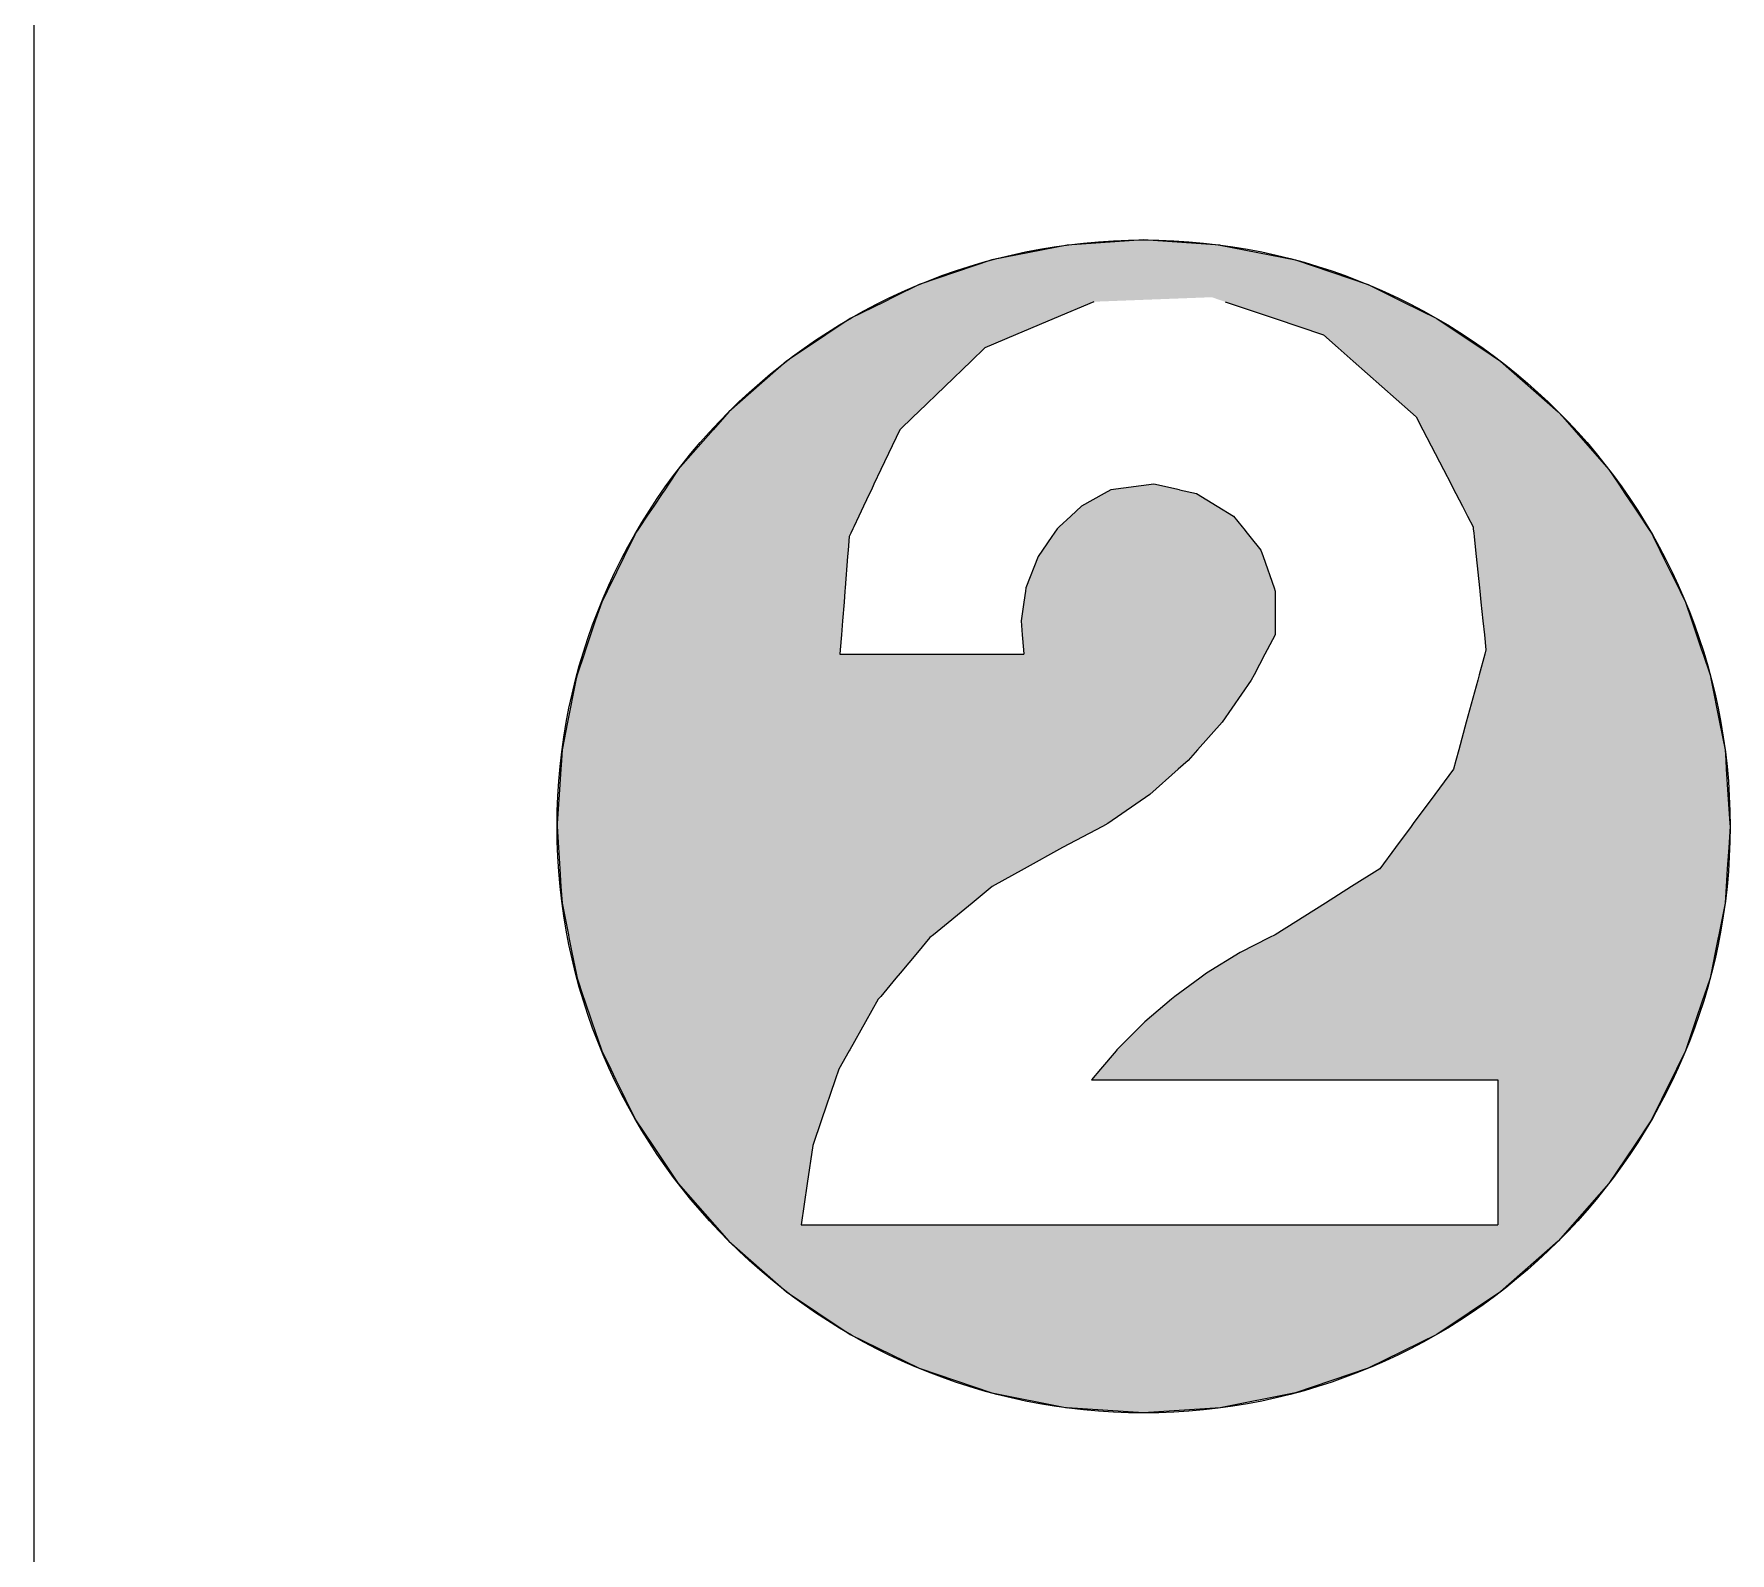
# Model space of a CAD drawing. Extents: x 2558 to 85222, y -662 to 28852.
# Drawn here: x 46371 to 46919, y 7991 to 8482 of the extents above; entities that cross this region are included whole.
import ezdxf

# ---------------------------------------------------------------- set-up
doc = ezdxf.new("R2010")
doc.units = 0
doc.header["$MEASUREMENT"] = 0
doc.layers.get('0').update_dxf_attribs({"linetype": 'CONTINUOUS'})
doc.layers.add('TABLE', color=7, linetype='CONTINUOUS')

# ---------------------------------------------------------------- blocks, each defined once
blk = doc.blocks.new('RCSTD3_DETAIL_OUTLINE')
at = {"layer": 'TABLE'}
blk.add_line((676.399227, 4109.025399), (676.399227, 553.083584), dxfattribs=at)
at = {"layer": 'TABLE', "color": 2, "linetype": 'CONTINUOUS'}
for p, q in [((1010.107574, 3098.031705), (985.801807, 3093.196988)), ((1034.836458, 3099.652522), (1010.107574, 3098.031705)), ((1059.565343, 3098.031705), (1034.836458, 3099.652522)), ((1059.565343, 3098.031705), (1083.87111, 3093.196988)), ((985.801807, 3093.196988), (962.335037, 3085.231093)), ((1083.87111, 3093.196988), (1107.33788, 3085.231093)), ((962.335037, 3085.231093), (954.09406, 3081.167092)), ((1107.33788, 3085.231093), (1115.578857, 3081.167092)), ((951.129214, 3079.704992), (940.108787, 3074.270319)), ((954.09406, 3081.167092), (951.129214, 3079.704992)), ((1018.718799, 3079.704992), (1005.925038, 3074.270319)), ((1061.179492, 3079.704992), (1077.307323, 3074.270319)), ((1115.578857, 3081.167092), (1118.543702, 3079.704992)), ((1118.543702, 3079.704992), (1129.56413, 3074.270319)), ((940.108787, 3074.270319), (932.198209, 3068.98464)), ((1005.925038, 3074.270319), (993.482025, 3068.98464)), ((1077.307323, 3074.270319), (1092.993001, 3068.98464)), ((1129.56413, 3074.270319), (1137.474708, 3068.98464)), ((932.198209, 3068.98464), (925.919388, 3064.789266)), ((993.482025, 3068.98464), (983.605698, 3064.789266)), ((1092.993001, 3068.98464), (1097.739785, 3064.789266)), ((1137.474708, 3068.98464), (1143.753529, 3064.789266)), ((925.919388, 3064.789266), (919.503353, 3060.502208)), ((983.605698, 3064.789266), (979.140546, 3060.502208)), ((1097.739785, 3064.789266), (1102.590303, 3060.502208)), ((1143.753529, 3064.789266), (1150.169564, 3060.502208)), ((919.503353, 3060.502208), (900.8713, 3044.162336)), ((979.140546, 3060.502208), (962.121878, 3044.162336)), ((1102.590303, 3060.502208), (1121.07777, 3044.162336)), ((1150.169564, 3060.502208), (1168.801617, 3044.162336)), ((899.429009, 3042.517718), (895.789505, 3038.367659)), ((900.8713, 3044.162336), (899.429009, 3042.517718)), ((960.408938, 3042.517718), (956.086477, 3038.367659)), ((962.121878, 3044.162336), (960.408938, 3042.517718)), ((1121.07777, 3044.162336), (1122.938545, 3042.517718)), ((1122.938545, 3042.517718), (1125.078067, 3038.367659)), ((1168.801617, 3044.162336), (1170.243908, 3042.517718)), ((1170.243908, 3042.517718), (1173.883412, 3038.367659)), ((895.789505, 3038.367659), (884.531429, 3025.530284)), ((956.086477, 3038.367659), (950.005447, 3025.530284)), ((1125.078067, 3038.367659), (1131.696247, 3025.530284)), ((1173.883412, 3038.367659), (1185.141488, 3025.530284)), ((884.531429, 3025.530284), (881.344647, 3020.760928)), ((950.005447, 3025.530284), (947.746215, 3020.760928)), ((1131.696247, 3025.530284), (1134.155041, 3020.760928)), ((1185.141488, 3025.530284), (1188.32827, 3020.760928)), ((880.157769, 3018.98464), (879.356143, 3017.784922)), ((881.344647, 3020.760928), (880.157769, 3018.98464)), ((946.904793, 3018.98464), (946.336489, 3017.784922)), ((947.746215, 3020.760928), (946.904793, 3018.98464)), ((1024.243001, 3018.98464), (1022.129804, 3017.784922)), ((1038.194752, 3020.760928), (1024.243001, 3018.98464)), ((1046.399268, 3018.98464), (1038.194752, 3020.760928)), ((1046.399268, 3018.98464), (1051.940658, 3017.784922)), ((1134.155041, 3020.760928), (1135.070788, 3018.98464)), ((1135.070788, 3018.98464), (1135.689291, 3017.784922)), ((1188.32827, 3020.760928), (1189.515148, 3018.98464)), ((1189.515148, 3018.98464), (1190.316774, 3017.784922)), ((876.590468, 3013.645796), (874.419719, 3010.397041)), ((879.356143, 3017.784922), (876.590468, 3013.645796)), ((944.375797, 3013.645796), (942.83687, 3010.397041)), ((946.336489, 3017.784922), (944.375797, 3013.645796)), ((1014.839102, 3013.645796), (1011.305109, 3010.397041)), ((1022.129804, 3017.784922), (1014.839102, 3013.645796)), ((1051.940658, 3017.784922), (1058.645667, 3013.645796)), ((1058.645667, 3013.645796), (1063.908355, 3010.397041)), ((1135.689291, 3017.784922), (1137.823175, 3013.645796)), ((1137.823175, 3013.645796), (1139.498038, 3010.397041)), ((1190.316774, 3017.784922), (1193.082449, 3013.645796)), ((1193.082449, 3013.645796), (1195.253198, 3010.397041)), ((874.419719, 3010.397041), (872.146621, 3006.995109)), ((942.83687, 3010.397041), (941.225384, 3006.995109)), ((1011.305109, 3010.397041), (1007.60449, 3006.995109)), ((1063.908355, 3010.397041), (1066.647537, 3006.995109)), ((1139.498038, 3010.397041), (1141.25187, 3006.995109)), ((1195.253198, 3010.397041), (1197.526296, 3006.995109)), ((870.253182, 3003.890397), (868.059658, 2999.44237)), ((870.763318, 3004.92485), (870.253182, 3003.890397)), ((871.700452, 3006.32737), (870.763318, 3004.92485)), ((872.146621, 3006.995109), (871.700452, 3006.32737)), ((939.754691, 3003.890397), (939.402447, 2999.44237)), ((940.244708, 3004.92485), (939.754691, 3003.890397)), ((940.909078, 3006.32737), (940.244708, 3004.92485)), ((941.225384, 3006.995109), (940.909078, 3006.32737)), ((1005.209439, 3003.890397), (1002.163711, 2999.44237)), ((1005.917766, 3004.92485), (1005.209439, 3003.890397)), ((1006.878123, 3006.32737), (1005.917766, 3004.92485)), ((1007.60449, 3006.995109), (1006.878123, 3006.32737)), ((1066.647537, 3006.995109), (1067.185191, 3006.32737)), ((1067.185191, 3006.32737), (1068.314477, 3004.92485)), ((1068.314477, 3004.92485), (1069.147402, 3003.890397)), ((1069.147402, 3003.890397), (1072.728884, 2999.44237)), ((1141.25187, 3006.995109), (1141.322255, 3006.32737)), ((1141.322255, 3006.32737), (1141.470092, 3004.92485)), ((1141.470092, 3004.92485), (1141.579131, 3003.890397)), ((1141.579131, 3003.890397), (1142.047988, 2999.44237)), ((1197.526296, 3006.995109), (1197.972465, 3006.32737)), ((1197.972465, 3006.32737), (1198.909599, 3004.92485)), ((1198.909599, 3004.92485), (1199.419735, 3003.890397)), ((1199.419735, 3003.890397), (1201.613259, 2999.44237)), ((867.054897, 2997.404915), (862.089606, 2987.336302)), ((868.059658, 2999.44237), (867.054897, 2997.404915)), ((939.2411, 2997.404915), (938.443757, 2987.336302)), ((939.402447, 2999.44237), (939.2411, 2997.404915)), ((1000.768591, 2997.404915), (996.824028, 2987.336302)), ((1002.163711, 2999.44237), (1000.768591, 2997.404915)), ((1072.728884, 2999.44237), (1073.445135, 2997.404915)), ((1073.445135, 2997.404915), (1076.98468, 2987.336302)), ((1142.047988, 2999.44237), (1142.262752, 2997.404915)), ((1142.262752, 2997.404915), (1143.324063, 2987.336302)), ((1201.613259, 2999.44237), (1202.61802, 2997.404915)), ((1202.61802, 2997.404915), (1207.583311, 2987.336302)), ((861.516416, 2986.173989), (859.802544, 2982.698599)), ((862.089606, 2987.336302), (861.516416, 2986.173989)), ((938.351712, 2986.173989), (938.076493, 2982.698599)), ((938.443757, 2987.336302), (938.351712, 2986.173989)), ((996.652673, 2986.173989), (996.14031, 2982.698599)), ((996.824028, 2987.336302), (996.652673, 2986.173989)), ((1076.98468, 2987.336302), (1077.393283, 2986.173989)), ((1077.393283, 2986.173989), (1077.387035, 2982.698599)), ((1143.324063, 2987.336302), (1143.44658, 2986.173989)), ((1143.44658, 2986.173989), (1143.812913, 2982.698599)), ((1207.583311, 2987.336302), (1208.156501, 2986.173989)), ((1208.156501, 2986.173989), (1209.870373, 2982.698599)), ((859.802544, 2982.698599), (857.74532, 2976.638214)), ((938.076493, 2982.698599), (937.596566, 2976.638214)), ((996.14031, 2982.698599), (995.246853, 2976.638214)), ((1077.387035, 2982.698599), (1077.376141, 2976.638214)), ((1143.812913, 2982.698599), (1144.451725, 2976.638214)), ((1209.870373, 2982.698599), (1211.927596, 2976.638214)), ((857.74532, 2976.638214), (856.208077, 2972.10964)), ((937.596566, 2976.638214), (937.237944, 2972.10964)), ((995.246853, 2976.638214), (995.612862, 2972.10964)), ((1077.376141, 2976.638214), (1077.368001, 2972.10964)), ((1144.451725, 2976.638214), (1144.929072, 2972.10964)), ((1211.927596, 2976.638214), (1213.46484, 2972.10964)), ((856.208077, 2972.10964), (854.558416, 2967.249896)), ((937.237944, 2972.10964), (936.853096, 2967.249896)), ((995.612862, 2972.10964), (996.005637, 2967.249896)), ((1077.368001, 2972.10964), (1074.795829, 2967.249896)), ((1144.929072, 2972.10964), (1145.441328, 2967.249896)), ((1213.46484, 2972.10964), (1215.114501, 2967.249896)), ((854.086488, 2965.85964), (851.836649, 2959.231829)), ((854.558416, 2967.249896), (854.086488, 2965.85964)), ((936.853096, 2967.249896), (936.743001, 2965.85964)), ((936.743001, 2965.85964), (996.118001, 2965.85964)), ((996.005637, 2967.249896), (996.118001, 2965.85964)), ((1074.059993, 2965.85964), (1070.552017, 2959.231829)), ((1074.795829, 2967.249896), (1074.059993, 2965.85964)), ((1145.0626, 2965.85964), (1143.25708, 2959.231829)), ((1145.441328, 2967.249896), (1145.0626, 2965.85964)), ((1215.114501, 2967.249896), (1215.586429, 2965.85964)), ((1215.586429, 2965.85964), (1217.836268, 2959.231829)), ((851.836649, 2959.231829), (851.489196, 2957.485063)), ((1070.552017, 2959.231829), (1069.627485, 2957.485063)), ((1143.25708, 2959.231829), (1142.781233, 2957.485063)), ((1217.836268, 2959.231829), (1218.183721, 2957.485063)), ((851.489196, 2957.485063), (848.784375, 2943.887012)), ((1069.627485, 2957.485063), (1060.199503, 2943.887012)), ((1142.781233, 2957.485063), (1139.07691, 2943.887012)), ((1218.183721, 2957.485063), (1220.888542, 2943.887012)), ((848.784375, 2943.887012), (847.001932, 2934.926063)), ((1060.199503, 2943.887012), (1052.249672, 2934.926063)), ((1139.07691, 2943.887012), (1136.635807, 2934.926063)), ((1220.888542, 2943.887012), (1222.670985, 2934.926063)), ((846.777982, 2931.509246), (846.593177, 2928.689671)), ((847.001932, 2934.926063), (846.777982, 2931.509246)), ((1049.218395, 2931.509246), (1046.040206, 2928.689671)), ((1052.249672, 2934.926063), (1049.218395, 2931.509246)), ((1135.705012, 2931.509246), (1134.936915, 2928.689671)), ((1136.635807, 2934.926063), (1135.705012, 2931.509246)), ((1222.670985, 2934.926063), (1222.894935, 2931.509246)), ((1222.894935, 2931.509246), (1223.07974, 2928.689671)), ((846.593177, 2928.689671), (846.058242, 2920.528137)), ((1046.040206, 2928.689671), (1036.840629, 2920.528137)), ((1134.936915, 2928.689671), (1128.898973, 2920.528137)), ((1223.07974, 2928.689671), (1223.614675, 2920.528137)), ((846.058242, 2920.528137), (845.440299, 2911.100155)), ((1036.840629, 2920.528137), (1023.242578, 2911.100155)), ((1128.898973, 2920.528137), (1121.924107, 2911.100155)), ((1223.614675, 2920.528137), (1224.232618, 2911.100155)), ((845.440299, 2911.100155), (845.381115, 2910.197178)), ((845.381115, 2910.197178), (845.829271, 2903.35964)), ((1021.536535, 2910.197178), (1008.618001, 2903.35964)), ((1023.242578, 2911.100155), (1021.536535, 2910.197178)), ((1121.256081, 2910.197178), (1116.197637, 2903.35964)), ((1121.924107, 2911.100155), (1121.256081, 2910.197178)), ((1224.291802, 2910.197178), (1223.843646, 2903.35964)), ((1224.232618, 2911.100155), (1224.291802, 2910.197178)), ((845.829271, 2903.35964), (846.27489, 2896.560806)), ((1008.618001, 2903.35964), (996.316108, 2896.560806)), ((1116.197637, 2903.35964), (1111.167827, 2896.560806)), ((1223.843646, 2903.35964), (1223.398027, 2896.560806)), ((846.27489, 2896.560806), (846.652667, 2890.797034)), ((996.316108, 2896.560806), (985.88707, 2890.797034)), ((1111.167827, 2896.560806), (1102.03283, 2890.797034)), ((1223.398027, 2896.560806), (1223.02025, 2890.797034)), ((846.652667, 2890.797034), (847.001932, 2885.468294)), ((985.88707, 2890.797034), (979.417891, 2885.468294)), ((1102.03283, 2890.797034), (1093.587312, 2885.468294)), ((1223.02025, 2890.797034), (1222.670985, 2885.468294)), ((847.001932, 2885.468294), (849.037532, 2875.23464)), ((979.417891, 2885.468294), (966.994065, 2875.23464)), ((1093.587312, 2885.468294), (1077.368001, 2875.23464)), ((1222.670985, 2885.468294), (1220.635385, 2875.23464)), ((849.037532, 2875.23464), (849.226499, 2874.284639)), ((849.226499, 2874.284639), (850.188855, 2869.446548)), ((965.840748, 2874.284639), (961.785346, 2869.446548)), ((966.994065, 2875.23464), (965.840748, 2874.284639)), ((1075.508614, 2874.284639), (1066.039277, 2869.446548)), ((1077.368001, 2875.23464), (1075.508614, 2874.284639)), ((1220.446418, 2874.284639), (1219.484062, 2869.446548)), ((1220.635385, 2875.23464), (1220.446418, 2874.284639)), ((850.188855, 2869.446548), (851.513079, 2862.789222)), ((961.785346, 2869.446548), (956.205017, 2862.789222)), ((1066.039277, 2869.446548), (1055.198521, 2862.789222)), ((1219.484062, 2869.446548), (1218.159838, 2862.789222)), ((851.513079, 2862.789222), (851.836649, 2861.162527)), ((851.836649, 2861.162527), (853.825508, 2855.303537)), ((954.841483, 2861.162527), (949.930338, 2855.303537)), ((956.205017, 2862.789222), (954.841483, 2861.162527)), ((1052.963246, 2861.162527), (1044.912292, 2855.303537)), ((1055.198521, 2862.789222), (1052.963246, 2861.162527)), ((1217.836268, 2861.162527), (1215.847409, 2855.303537)), ((1218.159838, 2862.789222), (1217.836268, 2861.162527)), ((853.825508, 2855.303537), (854.138735, 2854.380801)), ((949.930338, 2855.303537), (949.156879, 2854.380801)), ((1044.912292, 2855.303537), (1043.833261, 2854.380801)), ((1215.847409, 2855.303537), (1215.534182, 2854.380801)), ((854.138735, 2854.380801), (856.632144, 2847.035453)), ((949.156879, 2854.380801), (945.014648, 2847.035453)), ((1043.833261, 2854.380801), (1035.243747, 2847.035453)), ((1215.534182, 2854.380801), (1213.040773, 2847.035453)), ((856.632144, 2847.035453), (859.687137, 2838.035735)), ((945.014648, 2847.035453), (939.939476, 2838.035735)), ((1035.243747, 2847.035453), (1026.252248, 2838.035735)), ((1213.040773, 2847.035453), (1209.98578, 2838.035735)), ((859.687137, 2838.035735), (859.802544, 2837.695757)), ((859.802544, 2837.695757), (862.730451, 2831.758548)), ((939.747754, 2837.695757), (936.399609, 2831.758548)), ((939.939476, 2838.035735), (939.747754, 2837.695757)), ((1025.962052, 2837.695757), (1020.894215, 2831.758548)), ((1026.252248, 2838.035735), (1025.962052, 2837.695757)), ((1209.870373, 2837.695757), (1206.942466, 2831.758548)), ((1209.98578, 2838.035735), (1209.870373, 2837.695757)), ((862.730451, 2831.758548), (864.406608, 2828.35964)), ((864.406608, 2828.35964), (870.763318, 2815.469506)), ((935.237957, 2828.35964), (930.832468, 2815.469506)), ((936.399609, 2831.758548), (935.237957, 2828.35964)), ((1020.894215, 2831.758548), (1017.993001, 2828.35964)), ((1017.993001, 2828.35964), (1149.243001, 2828.35964)), ((1149.243001, 2828.35964), (1149.243001, 2815.469506)), ((1205.266309, 2828.35964), (1198.909599, 2815.469506)), ((1206.942466, 2831.758548), (1205.266309, 2828.35964)), ((870.763318, 2815.469506), (876.3003, 2807.182828)), ((930.832468, 2815.469506), (928.000312, 2807.182828)), ((1149.243001, 2815.469506), (1149.243001, 2807.182828)), ((1198.909599, 2815.469506), (1193.372617, 2807.182828)), ((876.3003, 2807.182828), (884.531429, 2794.864072)), ((928.000312, 2807.182828), (926.199197, 2794.864072)), ((1149.243001, 2807.182828), (1149.243001, 2794.864072)), ((1193.372617, 2807.182828), (1185.141488, 2794.864072)), ((884.531429, 2794.864072), (896.264876, 2781.48464)), ((926.199197, 2794.864072), (924.243001, 2781.48464)), ((1149.243001, 2794.864072), (1149.243001, 2781.48464)), ((1185.141488, 2794.864072), (1173.408041, 2781.48464)), ((896.264876, 2781.48464), (900.8713, 2776.23202)), ((924.243001, 2781.48464), (1149.243001, 2781.48464)), ((1173.408041, 2781.48464), (1168.801617, 2776.23202)), ((900.8713, 2776.23202), (919.503353, 2759.892149)), ((1168.801617, 2776.23202), (1150.169564, 2759.892149)), ((919.503353, 2759.892149), (940.108787, 2746.124038)), ((1150.169564, 2759.892149), (1129.56413, 2746.124038)), ((940.108787, 2746.124038), (962.335037, 2735.163264)), ((1129.56413, 2746.124038), (1107.33788, 2735.163264)), ((962.335037, 2735.163264), (985.801807, 2727.197369)), ((1107.33788, 2735.163264), (1083.87111, 2727.197369)), ((985.801807, 2727.197369), (1010.107574, 2722.362651)), ((1083.87111, 2727.197369), (1059.565343, 2722.362651)), ((1034.836458, 2720.741835), (1010.107574, 2722.362651)), ((1059.565343, 2722.362651), (1034.836458, 2720.741835))]:
    blk.add_line(p, q, dxfattribs=at)
at = {"layer": 'TABLE'}
blk.add_circle((1034.836458, 2910.197179), 189.455344, dxfattribs=at)
at = {"layer": 'TABLE', "color": 2, "linetype": 'CONTINUOUS'}
for points in [[(1010.107574, 3098.031705), (985.801807, 3093.196988), (1083.87111, 3093.196988)], [(1034.836458, 3099.652522), (1010.107574, 3098.031705), (1059.565343, 3098.031705)], [(985.801807, 3093.196988), (962.335037, 3085.231093), (1107.33788, 3085.231093)], [(962.335037, 3085.231093), (954.09406, 3081.167092), (1115.578857, 3081.167092)], [(951.129214, 3079.704992), (940.108787, 3074.270319), (1005.925038, 3074.270319)], [(954.09406, 3081.167092), (951.129214, 3079.704992), (1018.718799, 3079.704992)], [(1056.840592, 3081.167092), (1061.179492, 3079.704992), (1118.543702, 3079.704992)], [(1061.179492, 3079.704992), (1077.307323, 3074.270319), (1129.56413, 3074.270319)], [(940.108787, 3074.270319), (932.198209, 3068.98464), (993.482025, 3068.98464)], [(1077.307323, 3074.270319), (1092.993001, 3068.98464), (1137.474708, 3068.98464)], [(932.198209, 3068.98464), (925.919388, 3064.789266), (983.605698, 3064.789266)], [(1092.993001, 3068.98464), (1097.739785, 3064.789266), (1143.753529, 3064.789266)], [(925.919388, 3064.789266), (919.503353, 3060.502208), (979.140546, 3060.502208)], [(1097.739785, 3064.789266), (1102.590303, 3060.502208), (1150.169564, 3060.502208)], [(919.503353, 3060.502208), (900.8713, 3044.162336), (962.121878, 3044.162336)], [(1102.590303, 3060.502208), (1121.07777, 3044.162336), (1168.801617, 3044.162336)], [(899.429009, 3042.517718), (895.789505, 3038.367659), (956.086477, 3038.367659)], [(900.8713, 3044.162336), (899.429009, 3042.517718), (960.408938, 3042.517718)], [(1121.07777, 3044.162336), (1122.938545, 3042.517718), (1170.243908, 3042.517718)], [(1122.938545, 3042.517718), (1125.078067, 3038.367659), (1173.883412, 3038.367659)], [(895.789505, 3038.367659), (884.531429, 3025.530284), (950.005447, 3025.530284)], [(1125.078067, 3038.367659), (1131.696247, 3025.530284), (1185.141488, 3025.530284)], [(884.531429, 3025.530284), (881.344647, 3020.760928), (947.746215, 3020.760928)], [(1131.696247, 3025.530284), (1134.155041, 3020.760928), (1188.32827, 3020.760928)], [(880.157769, 3018.98464), (879.356143, 3017.784922), (946.336489, 3017.784922)], [(881.344647, 3020.760928), (880.157769, 3018.98464), (946.904793, 3018.98464)], [(1024.243001, 3018.98464), (1022.129804, 3017.784922), (1051.940658, 3017.784922)], [(1038.194752, 3020.760928), (1024.243001, 3018.98464), (1046.399268, 3018.98464)], [(1134.155041, 3020.760928), (1135.070788, 3018.98464), (1189.515148, 3018.98464)], [(1135.070788, 3018.98464), (1135.689291, 3017.784922), (1190.316774, 3017.784922)], [(876.590468, 3013.645796), (874.419719, 3010.397041), (942.83687, 3010.397041)], [(879.356143, 3017.784922), (876.590468, 3013.645796), (944.375797, 3013.645796)], [(1014.839102, 3013.645796), (1011.305109, 3010.397041), (1063.908355, 3010.397041)], [(1022.129804, 3017.784922), (1014.839102, 3013.645796), (1058.645667, 3013.645796)], [(1135.689291, 3017.784922), (1137.823175, 3013.645796), (1193.082449, 3013.645796)], [(1137.823175, 3013.645796), (1139.498038, 3010.397041), (1195.253198, 3010.397041)], [(874.419719, 3010.397041), (872.146621, 3006.995109), (941.225384, 3006.995109)], [(1011.305109, 3010.397041), (1007.60449, 3006.995109), (1066.647537, 3006.995109)], [(1139.498038, 3010.397041), (1141.25187, 3006.995109), (1197.526296, 3006.995109)], [(870.253182, 3003.890397), (868.059658, 2999.44237), (939.402447, 2999.44237)], [(870.763318, 3004.92485), (870.253182, 3003.890397), (939.754691, 3003.890397)], [(871.700452, 3006.32737), (870.763318, 3004.92485), (940.244708, 3004.92485)], [(872.146621, 3006.995109), (871.700452, 3006.32737), (940.909078, 3006.32737)], [(1005.209439, 3003.890397), (1002.163711, 2999.44237), (1072.728884, 2999.44237)], [(1005.917766, 3004.92485), (1005.209439, 3003.890397), (1069.147402, 3003.890397)], [(1006.878123, 3006.32737), (1005.917766, 3004.92485), (1068.314477, 3004.92485)], [(1007.60449, 3006.995109), (1006.878123, 3006.32737), (1067.185191, 3006.32737)], [(1141.25187, 3006.995109), (1141.322255, 3006.32737), (1197.972465, 3006.32737)], [(1141.322255, 3006.32737), (1141.470092, 3004.92485), (1198.909599, 3004.92485)], [(1141.470092, 3004.92485), (1141.579131, 3003.890397), (1199.419735, 3003.890397)], [(1141.579131, 3003.890397), (1142.047988, 2999.44237), (1201.613259, 2999.44237)], [(867.054897, 2997.404915), (862.089606, 2987.336302), (938.443757, 2987.336302)], [(868.059658, 2999.44237), (867.054897, 2997.404915), (939.2411, 2997.404915)], [(1000.768591, 2997.404915), (996.824028, 2987.336302), (1076.98468, 2987.336302)], [(1002.163711, 2999.44237), (1000.768591, 2997.404915), (1073.445135, 2997.404915)], [(1142.047988, 2999.44237), (1142.262752, 2997.404915), (1202.61802, 2997.404915)], [(1142.262752, 2997.404915), (1143.324063, 2987.336302), (1207.583311, 2987.336302)], [(861.516416, 2986.173989), (859.802544, 2982.698599), (938.076493, 2982.698599)], [(862.089606, 2987.336302), (861.516416, 2986.173989), (938.351712, 2986.173989)], [(996.652673, 2986.173989), (996.14031, 2982.698599), (1077.387035, 2982.698599)], [(996.824028, 2987.336302), (996.652673, 2986.173989), (1077.393283, 2986.173989)], [(1143.324063, 2987.336302), (1143.44658, 2986.173989), (1208.156501, 2986.173989)], [(1143.44658, 2986.173989), (1143.812913, 2982.698599), (1209.870373, 2982.698599)], [(859.802544, 2982.698599), (857.74532, 2976.638214), (937.596566, 2976.638214)], [(996.14031, 2982.698599), (995.246853, 2976.638214), (1077.376141, 2976.638214)], [(1143.812913, 2982.698599), (1144.451725, 2976.638214), (1211.927596, 2976.638214)], [(857.74532, 2976.638214), (856.208077, 2972.10964), (937.237944, 2972.10964)], [(995.246853, 2976.638214), (995.612862, 2972.10964), (1077.368001, 2972.10964)], [(1144.451725, 2976.638214), (1144.929072, 2972.10964), (1213.46484, 2972.10964)], [(856.208077, 2972.10964), (854.558416, 2967.249896), (936.853096, 2967.249896)], [(995.612862, 2972.10964), (996.005637, 2967.249896), (1074.795829, 2967.249896)], [(1144.929072, 2972.10964), (1145.441328, 2967.249896), (1215.114501, 2967.249896)], [(854.086488, 2965.85964), (851.836649, 2959.231829), (1070.552017, 2959.231829)], [(854.558416, 2967.249896), (854.086488, 2965.85964), (936.743001, 2965.85964)], [(936.743001, 2965.85964), (936.743001, 2965.85964), (996.118001, 2965.85964)], [(996.005637, 2967.249896), (996.118001, 2965.85964), (1074.059993, 2965.85964)], [(1145.0626, 2965.85964), (1143.25708, 2959.231829), (1217.836268, 2959.231829)], [(1145.441328, 2967.249896), (1145.0626, 2965.85964), (1215.586429, 2965.85964)], [(851.836649, 2959.231829), (851.489196, 2957.485063), (1069.627485, 2957.485063)], [(1143.25708, 2959.231829), (1142.781233, 2957.485063), (1218.183721, 2957.485063)], [(851.489196, 2957.485063), (848.784375, 2943.887012), (1060.199503, 2943.887012)], [(1142.781233, 2957.485063), (1139.07691, 2943.887012), (1220.888542, 2943.887012)], [(848.784375, 2943.887012), (847.001932, 2934.926063), (1052.249672, 2934.926063)], [(1139.07691, 2943.887012), (1136.635807, 2934.926063), (1222.670985, 2934.926063)], [(846.777982, 2931.509246), (846.593177, 2928.689671), (1046.040206, 2928.689671)], [(847.001932, 2934.926063), (846.777982, 2931.509246), (1049.218395, 2931.509246)], [(1135.705012, 2931.509246), (1134.936915, 2928.689671), (1223.07974, 2928.689671)], [(1136.635807, 2934.926063), (1135.705012, 2931.509246), (1222.894935, 2931.509246)], [(846.593177, 2928.689671), (846.058242, 2920.528137), (1036.840629, 2920.528137)], [(1134.936915, 2928.689671), (1128.898973, 2920.528137), (1223.614675, 2920.528137)], [(846.058242, 2920.528137), (845.440299, 2911.100155), (1023.242578, 2911.100155)], [(1128.898973, 2920.528137), (1121.924107, 2911.100155), (1224.232618, 2911.100155)], [(845.440299, 2911.100155), (845.381115, 2910.197178), (1021.536535, 2910.197178)], [(845.381115, 2910.197178), (845.829271, 2903.35964), (1008.618001, 2903.35964)], [(1121.256081, 2910.197178), (1116.197637, 2903.35964), (1223.843646, 2903.35964)], [(1121.924107, 2911.100155), (1121.256081, 2910.197178), (1224.291802, 2910.197178)], [(845.829271, 2903.35964), (846.27489, 2896.560806), (996.316108, 2896.560806)], [(1116.197637, 2903.35964), (1111.167827, 2896.560806), (1223.398027, 2896.560806)], [(846.27489, 2896.560806), (846.652667, 2890.797034), (985.88707, 2890.797034)], [(1111.167827, 2896.560806), (1102.03283, 2890.797034), (1223.02025, 2890.797034)], [(846.652667, 2890.797034), (847.001932, 2885.468294), (979.417891, 2885.468294)], [(1102.03283, 2890.797034), (1093.587312, 2885.468294), (1222.670985, 2885.468294)], [(847.001932, 2885.468294), (849.037532, 2875.23464), (966.994065, 2875.23464)], [(1093.587312, 2885.468294), (1077.368001, 2875.23464), (1220.635385, 2875.23464)], [(849.037532, 2875.23464), (849.226499, 2874.284639), (965.840748, 2874.284639)], [(849.226499, 2874.284639), (850.188855, 2869.446548), (961.785346, 2869.446548)], [(1075.508614, 2874.284639), (1066.039277, 2869.446548), (1219.484062, 2869.446548)], [(1077.368001, 2875.23464), (1075.508614, 2874.284639), (1220.446418, 2874.284639)], [(850.188855, 2869.446548), (851.513079, 2862.789222), (956.205017, 2862.789222)], [(1066.039277, 2869.446548), (1055.198521, 2862.789222), (1218.159838, 2862.789222)], [(851.513079, 2862.789222), (851.836649, 2861.162527), (954.841483, 2861.162527)], [(851.836649, 2861.162527), (853.825508, 2855.303537), (949.930338, 2855.303537)], [(1052.963246, 2861.162527), (1044.912292, 2855.303537), (1215.847409, 2855.303537)], [(1055.198521, 2862.789222), (1052.963246, 2861.162527), (1217.836268, 2861.162527)], [(853.825508, 2855.303537), (854.138735, 2854.380801), (949.156879, 2854.380801)], [(1044.912292, 2855.303537), (1043.833261, 2854.380801), (1215.534182, 2854.380801)], [(854.138735, 2854.380801), (856.632144, 2847.035453), (945.014648, 2847.035453)], [(1043.833261, 2854.380801), (1035.243747, 2847.035453), (1213.040773, 2847.035453)], [(856.632144, 2847.035453), (859.687137, 2838.035735), (939.939476, 2838.035735)], [(1035.243747, 2847.035453), (1026.252248, 2838.035735), (1209.98578, 2838.035735)], [(859.687137, 2838.035735), (859.802544, 2837.695757), (939.747754, 2837.695757)], [(859.802544, 2837.695757), (862.730451, 2831.758548), (936.399609, 2831.758548)], [(1025.962052, 2837.695757), (1020.894215, 2831.758548), (1206.942466, 2831.758548)], [(1026.252248, 2838.035735), (1025.962052, 2837.695757), (1209.870373, 2837.695757)], [(862.730451, 2831.758548), (864.406608, 2828.35964), (935.237957, 2828.35964)], [(864.406608, 2828.35964), (870.763318, 2815.469506), (930.832468, 2815.469506)], [(1020.894215, 2831.758548), (1017.993001, 2828.35964), (1205.266309, 2828.35964)], [(1017.993001, 2828.35964), (1017.993001, 2828.35964), (1149.243001, 2828.35964)], [(1149.243001, 2828.35964), (1149.243001, 2815.469506), (1198.909599, 2815.469506)], [(870.763318, 2815.469506), (876.3003, 2807.182828), (928.000312, 2807.182828)], [(1149.243001, 2815.469506), (1149.243001, 2807.182828), (1193.372617, 2807.182828)], [(876.3003, 2807.182828), (884.531429, 2794.864072), (926.199197, 2794.864072)], [(1149.243001, 2807.182828), (1149.243001, 2794.864072), (1185.141488, 2794.864072)], [(884.531429, 2794.864072), (896.264876, 2781.48464), (924.243001, 2781.48464)], [(1149.243001, 2794.864072), (1149.243001, 2781.48464), (1173.408041, 2781.48464)], [(896.264876, 2781.48464), (900.8713, 2776.23202), (1168.801617, 2776.23202)], [(924.243001, 2781.48464), (924.243001, 2781.48464), (1149.243001, 2781.48464)], [(900.8713, 2776.23202), (919.503353, 2759.892149), (1150.169564, 2759.892149)], [(919.503353, 2759.892149), (940.108787, 2746.124038), (1129.56413, 2746.124038)], [(940.108787, 2746.124038), (962.335037, 2735.163264), (1107.33788, 2735.163264)], [(962.335037, 2735.163264), (985.801807, 2727.197369), (1083.87111, 2727.197369)], [(985.801807, 2727.197369), (1010.107574, 2722.362651), (1059.565343, 2722.362651)]]:
    blk.add_solid(points, dxfattribs=at)
at = {"layer": 'TABLE', "color": 2, "linetype": 'CONTINUOUS', "extrusion": (0, 0, -1)}
for points in [[(-1010.107574, 3098.031705), (-1059.565343, 3098.031705), (-1083.87111, 3093.196988)], [(-985.801807, 3093.196988), (-1083.87111, 3093.196988), (-1107.33788, 3085.231093)], [(-962.335037, 3085.231093), (-1107.33788, 3085.231093), (-1115.578857, 3081.167092)], [(-951.129214, 3079.704992), (-1018.718799, 3079.704992), (-1005.925038, 3074.270319)], [(-954.09406, 3081.167092), (-1056.840592, 3081.167092), (-1018.718799, 3079.704992)], [(-1056.840592, 3081.167092), (-1115.578857, 3081.167092), (-1118.543702, 3079.704992)], [(-1061.179492, 3079.704992), (-1118.543702, 3079.704992), (-1129.56413, 3074.270319)], [(-940.108787, 3074.270319), (-1005.925038, 3074.270319), (-993.482025, 3068.98464)], [(-1077.307323, 3074.270319), (-1129.56413, 3074.270319), (-1137.474708, 3068.98464)], [(-932.198209, 3068.98464), (-993.482025, 3068.98464), (-983.605698, 3064.789266)], [(-1092.993001, 3068.98464), (-1137.474708, 3068.98464), (-1143.753529, 3064.789266)], [(-925.919388, 3064.789266), (-983.605698, 3064.789266), (-979.140546, 3060.502208)], [(-1097.739785, 3064.789266), (-1143.753529, 3064.789266), (-1150.169564, 3060.502208)], [(-919.503353, 3060.502208), (-979.140546, 3060.502208), (-962.121878, 3044.162336)], [(-1102.590303, 3060.502208), (-1150.169564, 3060.502208), (-1168.801617, 3044.162336)], [(-899.429009, 3042.517718), (-960.408938, 3042.517718), (-956.086477, 3038.367659)], [(-900.8713, 3044.162336), (-962.121878, 3044.162336), (-960.408938, 3042.517718)], [(-1121.07777, 3044.162336), (-1168.801617, 3044.162336), (-1170.243908, 3042.517718)], [(-1122.938545, 3042.517718), (-1170.243908, 3042.517718), (-1173.883412, 3038.367659)], [(-895.789505, 3038.367659), (-956.086477, 3038.367659), (-950.005447, 3025.530284)], [(-1125.078067, 3038.367659), (-1173.883412, 3038.367659), (-1185.141488, 3025.530284)], [(-884.531429, 3025.530284), (-950.005447, 3025.530284), (-947.746215, 3020.760928)], [(-1131.696247, 3025.530284), (-1185.141488, 3025.530284), (-1188.32827, 3020.760928)], [(-880.157769, 3018.98464), (-946.904793, 3018.98464), (-946.336489, 3017.784922)], [(-881.344647, 3020.760928), (-947.746215, 3020.760928), (-946.904793, 3018.98464)], [(-1024.243001, 3018.98464), (-1046.399268, 3018.98464), (-1051.940658, 3017.784922)], [(-1134.155041, 3020.760928), (-1188.32827, 3020.760928), (-1189.515148, 3018.98464)], [(-1135.070788, 3018.98464), (-1189.515148, 3018.98464), (-1190.316774, 3017.784922)], [(-876.590468, 3013.645796), (-944.375797, 3013.645796), (-942.83687, 3010.397041)], [(-879.356143, 3017.784922), (-946.336489, 3017.784922), (-944.375797, 3013.645796)], [(-1014.839102, 3013.645796), (-1058.645667, 3013.645796), (-1063.908355, 3010.397041)], [(-1022.129804, 3017.784922), (-1051.940658, 3017.784922), (-1058.645667, 3013.645796)], [(-1135.689291, 3017.784922), (-1190.316774, 3017.784922), (-1193.082449, 3013.645796)], [(-1137.823175, 3013.645796), (-1193.082449, 3013.645796), (-1195.253198, 3010.397041)], [(-874.419719, 3010.397041), (-942.83687, 3010.397041), (-941.225384, 3006.995109)], [(-1011.305109, 3010.397041), (-1063.908355, 3010.397041), (-1066.647537, 3006.995109)], [(-1139.498038, 3010.397041), (-1195.253198, 3010.397041), (-1197.526296, 3006.995109)], [(-870.253182, 3003.890397), (-939.754691, 3003.890397), (-939.402447, 2999.44237)], [(-870.763318, 3004.92485), (-940.244708, 3004.92485), (-939.754691, 3003.890397)], [(-871.700452, 3006.32737), (-940.909078, 3006.32737), (-940.244708, 3004.92485)], [(-872.146621, 3006.995109), (-941.225384, 3006.995109), (-940.909078, 3006.32737)], [(-1005.209439, 3003.890397), (-1069.147402, 3003.890397), (-1072.728884, 2999.44237)], [(-1005.917766, 3004.92485), (-1068.314477, 3004.92485), (-1069.147402, 3003.890397)], [(-1006.878123, 3006.32737), (-1067.185191, 3006.32737), (-1068.314477, 3004.92485)], [(-1007.60449, 3006.995109), (-1066.647537, 3006.995109), (-1067.185191, 3006.32737)], [(-1141.25187, 3006.995109), (-1197.526296, 3006.995109), (-1197.972465, 3006.32737)], [(-1141.322255, 3006.32737), (-1197.972465, 3006.32737), (-1198.909599, 3004.92485)], [(-1141.470092, 3004.92485), (-1198.909599, 3004.92485), (-1199.419735, 3003.890397)], [(-1141.579131, 3003.890397), (-1199.419735, 3003.890397), (-1201.613259, 2999.44237)], [(-867.054897, 2997.404915), (-939.2411, 2997.404915), (-938.443757, 2987.336302)], [(-868.059658, 2999.44237), (-939.402447, 2999.44237), (-939.2411, 2997.404915)], [(-1000.768591, 2997.404915), (-1073.445135, 2997.404915), (-1076.98468, 2987.336302)], [(-1002.163711, 2999.44237), (-1072.728884, 2999.44237), (-1073.445135, 2997.404915)], [(-1142.047988, 2999.44237), (-1201.613259, 2999.44237), (-1202.61802, 2997.404915)], [(-1142.262752, 2997.404915), (-1202.61802, 2997.404915), (-1207.583311, 2987.336302)], [(-861.516416, 2986.173989), (-938.351712, 2986.173989), (-938.076493, 2982.698599)], [(-862.089606, 2987.336302), (-938.443757, 2987.336302), (-938.351712, 2986.173989)], [(-996.652673, 2986.173989), (-1077.393283, 2986.173989), (-1077.387035, 2982.698599)], [(-996.824028, 2987.336302), (-1076.98468, 2987.336302), (-1077.393283, 2986.173989)], [(-1143.324063, 2987.336302), (-1207.583311, 2987.336302), (-1208.156501, 2986.173989)], [(-1143.44658, 2986.173989), (-1208.156501, 2986.173989), (-1209.870373, 2982.698599)], [(-859.802544, 2982.698599), (-938.076493, 2982.698599), (-937.596566, 2976.638214)], [(-996.14031, 2982.698599), (-1077.387035, 2982.698599), (-1077.376141, 2976.638214)], [(-1143.812913, 2982.698599), (-1209.870373, 2982.698599), (-1211.927596, 2976.638214)], [(-857.74532, 2976.638214), (-937.596566, 2976.638214), (-937.237944, 2972.10964)], [(-995.246853, 2976.638214), (-1077.376141, 2976.638214), (-1077.368001, 2972.10964)], [(-1144.451725, 2976.638214), (-1211.927596, 2976.638214), (-1213.46484, 2972.10964)], [(-856.208077, 2972.10964), (-937.237944, 2972.10964), (-936.853096, 2967.249896)], [(-995.612862, 2972.10964), (-1077.368001, 2972.10964), (-1074.795829, 2967.249896)], [(-1144.929072, 2972.10964), (-1213.46484, 2972.10964), (-1215.114501, 2967.249896)], [(-854.086488, 2965.85964), (-1074.059993, 2965.85964), (-1070.552017, 2959.231829)], [(-854.558416, 2967.249896), (-936.853096, 2967.249896), (-936.743001, 2965.85964)], [(-996.005637, 2967.249896), (-1074.795829, 2967.249896), (-1074.059993, 2965.85964)], [(-1145.0626, 2965.85964), (-1215.586429, 2965.85964), (-1217.836268, 2959.231829)], [(-1145.441328, 2967.249896), (-1215.114501, 2967.249896), (-1215.586429, 2965.85964)], [(-851.836649, 2959.231829), (-1070.552017, 2959.231829), (-1069.627485, 2957.485063)], [(-1143.25708, 2959.231829), (-1217.836268, 2959.231829), (-1218.183721, 2957.485063)], [(-851.489196, 2957.485063), (-1069.627485, 2957.485063), (-1060.199503, 2943.887012)], [(-1142.781233, 2957.485063), (-1218.183721, 2957.485063), (-1220.888542, 2943.887012)], [(-848.784375, 2943.887012), (-1060.199503, 2943.887012), (-1052.249672, 2934.926063)], [(-1139.07691, 2943.887012), (-1220.888542, 2943.887012), (-1222.670985, 2934.926063)], [(-846.777982, 2931.509246), (-1049.218395, 2931.509246), (-1046.040206, 2928.689671)], [(-847.001932, 2934.926063), (-1052.249672, 2934.926063), (-1049.218395, 2931.509246)], [(-1135.705012, 2931.509246), (-1222.894935, 2931.509246), (-1223.07974, 2928.689671)], [(-1136.635807, 2934.926063), (-1222.670985, 2934.926063), (-1222.894935, 2931.509246)], [(-846.593177, 2928.689671), (-1046.040206, 2928.689671), (-1036.840629, 2920.528137)], [(-1134.936915, 2928.689671), (-1223.07974, 2928.689671), (-1223.614675, 2920.528137)], [(-846.058242, 2920.528137), (-1036.840629, 2920.528137), (-1023.242578, 2911.100155)], [(-1128.898973, 2920.528137), (-1223.614675, 2920.528137), (-1224.232618, 2911.100155)], [(-845.381115, 2910.197178), (-1021.536535, 2910.197178), (-1008.618001, 2903.35964)], [(-845.440299, 2911.100155), (-1023.242578, 2911.100155), (-1021.536535, 2910.197178)], [(-1121.256081, 2910.197178), (-1224.291802, 2910.197178), (-1223.843646, 2903.35964)], [(-1121.924107, 2911.100155), (-1224.232618, 2911.100155), (-1224.291802, 2910.197178)], [(-845.829271, 2903.35964), (-1008.618001, 2903.35964), (-996.316108, 2896.560806)], [(-1116.197637, 2903.35964), (-1223.843646, 2903.35964), (-1223.398027, 2896.560806)], [(-846.27489, 2896.560806), (-996.316108, 2896.560806), (-985.88707, 2890.797034)], [(-1111.167827, 2896.560806), (-1223.398027, 2896.560806), (-1223.02025, 2890.797034)], [(-846.652667, 2890.797034), (-985.88707, 2890.797034), (-979.417891, 2885.468294)], [(-1102.03283, 2890.797034), (-1223.02025, 2890.797034), (-1222.670985, 2885.468294)], [(-847.001932, 2885.468294), (-979.417891, 2885.468294), (-966.994065, 2875.23464)], [(-1093.587312, 2885.468294), (-1222.670985, 2885.468294), (-1220.635385, 2875.23464)], [(-849.037532, 2875.23464), (-966.994065, 2875.23464), (-965.840748, 2874.284639)], [(-849.226499, 2874.284639), (-965.840748, 2874.284639), (-961.785346, 2869.446548)], [(-1075.508614, 2874.284639), (-1220.446418, 2874.284639), (-1219.484062, 2869.446548)], [(-1077.368001, 2875.23464), (-1220.635385, 2875.23464), (-1220.446418, 2874.284639)], [(-850.188855, 2869.446548), (-961.785346, 2869.446548), (-956.205017, 2862.789222)], [(-1066.039277, 2869.446548), (-1219.484062, 2869.446548), (-1218.159838, 2862.789222)], [(-851.513079, 2862.789222), (-956.205017, 2862.789222), (-954.841483, 2861.162527)], [(-851.836649, 2861.162527), (-954.841483, 2861.162527), (-949.930338, 2855.303537)], [(-1052.963246, 2861.162527), (-1217.836268, 2861.162527), (-1215.847409, 2855.303537)], [(-1055.198521, 2862.789222), (-1218.159838, 2862.789222), (-1217.836268, 2861.162527)], [(-853.825508, 2855.303537), (-949.930338, 2855.303537), (-949.156879, 2854.380801)], [(-1044.912292, 2855.303537), (-1215.847409, 2855.303537), (-1215.534182, 2854.380801)], [(-854.138735, 2854.380801), (-949.156879, 2854.380801), (-945.014648, 2847.035453)], [(-1043.833261, 2854.380801), (-1215.534182, 2854.380801), (-1213.040773, 2847.035453)], [(-856.632144, 2847.035453), (-945.014648, 2847.035453), (-939.939476, 2838.035735)], [(-1035.243747, 2847.035453), (-1213.040773, 2847.035453), (-1209.98578, 2838.035735)], [(-859.687137, 2838.035735), (-939.939476, 2838.035735), (-939.747754, 2837.695757)], [(-859.802544, 2837.695757), (-939.747754, 2837.695757), (-936.399609, 2831.758548)], [(-1025.962052, 2837.695757), (-1209.870373, 2837.695757), (-1206.942466, 2831.758548)], [(-1026.252248, 2838.035735), (-1209.98578, 2838.035735), (-1209.870373, 2837.695757)], [(-862.730451, 2831.758548), (-936.399609, 2831.758548), (-935.237957, 2828.35964)], [(-864.406608, 2828.35964), (-935.237957, 2828.35964), (-930.832468, 2815.469506)], [(-1020.894215, 2831.758548), (-1206.942466, 2831.758548), (-1205.266309, 2828.35964)], [(-1149.243001, 2828.35964), (-1205.266309, 2828.35964), (-1198.909599, 2815.469506)], [(-870.763318, 2815.469506), (-930.832468, 2815.469506), (-928.000312, 2807.182828)], [(-1149.243001, 2815.469506), (-1198.909599, 2815.469506), (-1193.372617, 2807.182828)], [(-876.3003, 2807.182828), (-928.000312, 2807.182828), (-926.199197, 2794.864072)], [(-1149.243001, 2807.182828), (-1193.372617, 2807.182828), (-1185.141488, 2794.864072)], [(-884.531429, 2794.864072), (-926.199197, 2794.864072), (-924.243001, 2781.48464)], [(-1149.243001, 2794.864072), (-1185.141488, 2794.864072), (-1173.408041, 2781.48464)], [(-896.264876, 2781.48464), (-1173.408041, 2781.48464), (-1168.801617, 2776.23202)], [(-900.8713, 2776.23202), (-1168.801617, 2776.23202), (-1150.169564, 2759.892149)], [(-919.503353, 2759.892149), (-1150.169564, 2759.892149), (-1129.56413, 2746.124038)], [(-940.108787, 2746.124038), (-1129.56413, 2746.124038), (-1107.33788, 2735.163264)], [(-962.335037, 2735.163264), (-1107.33788, 2735.163264), (-1083.87111, 2727.197369)], [(-985.801807, 2727.197369), (-1083.87111, 2727.197369), (-1059.565343, 2722.362651)], [(-1010.107574, 2722.362651), (-1059.565343, 2722.362651), (-1034.836458, 2720.741835)]]:
    blk.add_solid(points, dxfattribs=at)

msp = doc.modelspace()

# ---------------------------------------------------------------- block references
msp.add_blockref('RCSTD3_DETAIL_OUTLINE', (45694.560475, 5315.59351))

doc.saveas('drawing.dxf')
